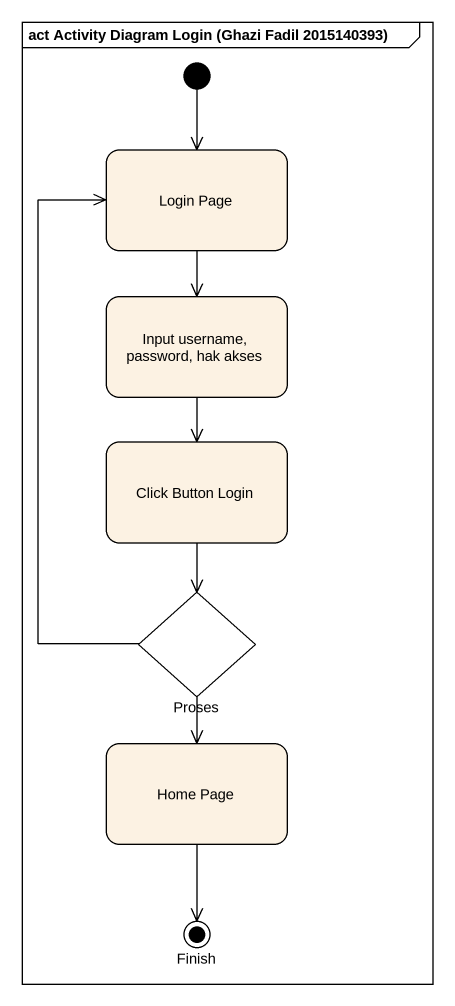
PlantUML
@startuml
mainframe act Activity Diagram Login (Ghazi Fadil 2015140393)
hide empty description
state "Login Page" as Login_Page
state "Input username, password, hak akses" as Input_username_password_hak
state "Click Button Login" as Click_Button_Login
state Proses <<choice>>
state "Home Page" as Home_Page
state Finish <<end>>
[*] --> Login_Page
Login_Page --> Input_username_password_hak
Input_username_password_hak --> Click_Button_Login
Click_Button_Login --> Proses
Proses -up-> Login_Page
Proses --> Home_Page
Home_Page --> Finish
@enduml
